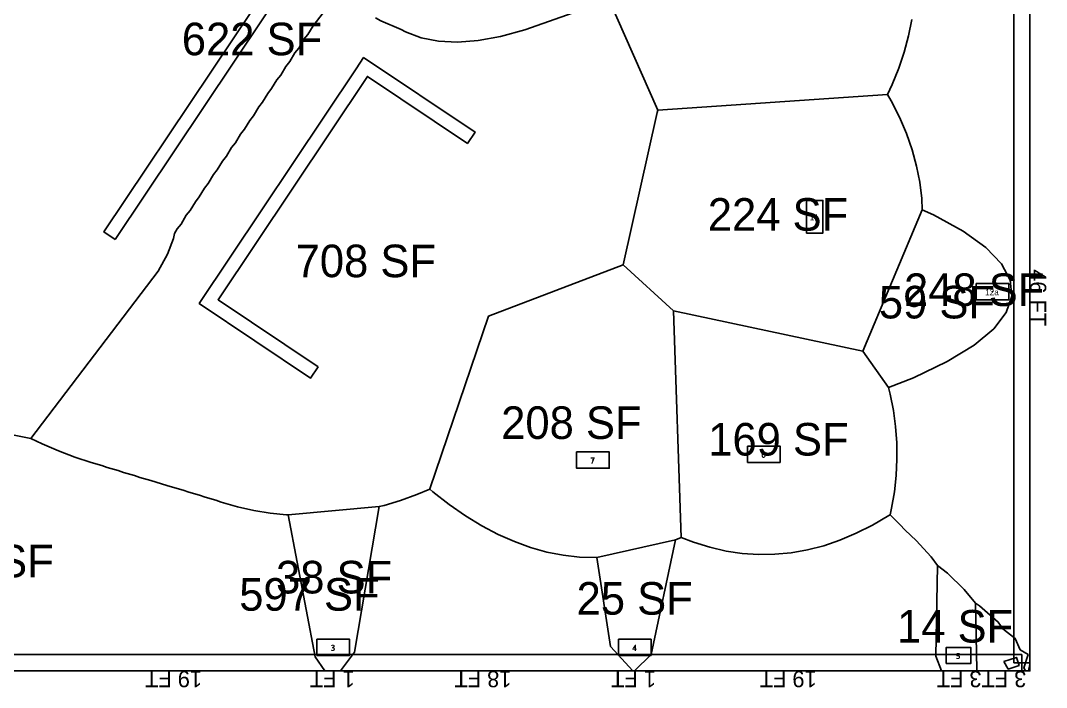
# Model space of a CAD drawing. Header units: metres. Extents: x 12833 to 16306, y 7445 to 23389.
# Drawn here: x 15535 to 16292, y 7469 to 7960 of the extents above; entities that cross this region are included whole.
import ezdxf
from ezdxf.enums import TextEntityAlignment as Align

# ---------------------------------------------------------------- set-up
doc = ezdxf.new("R2010")
doc.units = ezdxf.units.M
for name, color, linetype in [('BOUNDARY', 5, 'Continuous'), ('COLS', 92, 'Continuous'), ('FLOOR_0_AREA_LABELS', 3, 'Continuous'), ('FLOOR_0_BOUNDARY', 5, 'Continuous'), ('FLOOR_0_COLUMNS', 7, 'Continuous'), ('FLOOR_0_FASCADE_COLUMNS', 30, 'Continuous'), ('FLOOR_0_FASCADE_WALLS', 4, 'Continuous'), ('FLOOR_0_LARGE_TRIBUTARY', 6, 'Continuous'), ('FLOOR_0_TRIBUTARY_COL_0', 2, 'Continuous'), ('FLOOR_0_TRIBUTARY_COL_10', 2, 'Continuous'), ('FLOOR_0_TRIBUTARY_COL_11', 2, 'Continuous'), ('FLOOR_0_TRIBUTARY_COL_12', 2, 'Continuous'), ('FLOOR_0_TRIBUTARY_COL_15', 2, 'Continuous'), ('FLOOR_0_TRIBUTARY_COL_16', 2, 'Continuous'), ('FLOOR_0_TRIBUTARY_COL_3', 2, 'Continuous'), ('FLOOR_0_TRIBUTARY_COL_9', 2, 'Continuous'), ('FLOOR_0_WALL_TRIBUTARY_2', 1, 'Continuous'), ('FLOOR_0_WALL_TRIBUTARY_3', 1, 'Continuous'), ('FLOOR_0_WALL_TRIBUTARY_6', 1, 'Continuous'), ('FLOOR_0_WALL_TRIBUTARY_7', 1, 'Continuous'), ('WALL', 4, 'Continuous')]:
    doc.layers.add(name, color=color, linetype=linetype)
doc.layers.add('COLUMN NUMBER', color=6, linetype='Continuous', lineweight=9)

msp = doc.modelspace()

# ---------------------------------------------------------------- linework, layer by layer
at = {"layer": 'BOUNDARY'}
msp.add_lwpolyline([(15171.41, 7741.7), (15646.93, 8452.61), (16279.42, 8029.55), (16279.42, 7480.93), (15171.41, 7480.93), (15171.41, 7741.7)], close=True, dxfattribs=at)
at = {"layer": 'COLS'}
for points in [[(16114.79, 7803.56), (16126.79, 7803.56), (16126.79, 7827.56), (16114.79, 7827.56)], [(16239.79, 7766.33), (16239.79, 7754.33), (16263.79, 7754.33), (16263.79, 7766.33)], [(16071.29, 7646.57), (16071.29, 7634.57), (16095.29, 7634.57), (16095.29, 7646.57)], [(15945.29, 7642.31), (15945.29, 7630.31), (15969.29, 7630.31), (15969.29, 7642.31)], [(15753.91, 7504.31), (15753.91, 7492.31), (15777.91, 7492.31), (15777.91, 7504.31)], [(15976.17, 7504.31), (15976.17, 7492.31), (16000.17, 7492.31), (16000.17, 7504.31)], [(16217.72, 7486.31), (16235.72, 7486.31), (16235.72, 7498.31), (16217.72, 7498.31)]]:
    msp.add_lwpolyline(points, close=True, dxfattribs=at)
at = {"layer": 'FLOOR_0_BOUNDARY'}
msp.add_lwpolyline([(15171.41, 7741.7), (15646.93, 8452.61), (16279.42, 8029.55), (16279.42, 7480.93), (15171.41, 7480.93), (15171.41, 7741.7)], close=True, dxfattribs=at)
at = {"layer": 'FLOOR_0_COLUMNS'}
for p in [(16120.79, 7815.56), (16251.79, 7760.33), (16083.29, 7640.57), (15957.29, 7636.31), (15765.91, 7498.31), (15988.17, 7498.31), (16226.72, 7492.31)]:
    msp.add_point(p, dxfattribs=at)
at = {"layer": 'FLOOR_0_FASCADE_COLUMNS'}
for points in [[(15768.25, 7480.93), (15762.25, 7480.93)], [(15990.25, 7480.93), (15984.25, 7480.93)], [(16242.25, 7480.93), (16236.25, 7480.93), (16230.25, 7480.93), (16224.25, 7480.93), (16218.25, 7480.93), (16212.25, 7480.93)]]:
    msp.add_lwpolyline(points, dxfattribs=at)
at = {"layer": 'FLOOR_0_FASCADE_WALLS'}
for points in [[(16279.42, 7965.77), (16279.42, 7959.77), (16279.42, 7953.77), (16279.42, 7947.77), (16279.42, 7941.77), (16279.42, 7935.77), (16279.42, 7929.77), (16279.42, 7923.77), (16279.42, 7917.77), (16279.42, 7911.77), (16279.42, 7905.77), (16279.42, 7899.77), (16279.42, 7893.77), (16279.42, 7887.77), (16279.42, 7881.77), (16279.42, 7875.77), (16279.42, 7869.77), (16279.42, 7863.77), (16279.42, 7857.77), (16279.42, 7851.77), (16279.42, 7845.77), (16279.42, 7839.77), (16279.42, 7833.77), (16279.42, 7827.77), (16279.42, 7821.77), (16279.42, 7815.77), (16279.42, 7809.77), (16279.42, 7803.77), (16279.42, 7797.77), (16279.42, 7791.77), (16279.42, 7785.77), (16279.42, 7779.77), (16279.42, 7773.77), (16279.42, 7767.77), (16279.42, 7761.77), (16279.42, 7755.77), (16279.42, 7749.77), (16279.42, 7743.77), (16279.42, 7737.77), (16279.42, 7731.77), (16279.42, 7725.77), (16279.42, 7719.77), (16279.42, 7713.77), (16279.42, 7707.77), (16279.42, 7701.77), (16279.42, 7695.77), (16279.42, 7689.77), (16279.42, 7683.77), (16279.42, 7677.77), (16279.42, 7671.77), (16279.42, 7665.77), (16279.42, 7659.77), (16279.42, 7653.77), (16279.42, 7647.77), (16279.42, 7641.77), (16279.42, 7635.77), (16279.42, 7629.77), (16279.42, 7623.77), (16279.42, 7617.77), (16279.42, 7611.77), (16279.42, 7605.77), (16279.42, 7599.77), (16279.42, 7593.77), (16279.42, 7587.77), (16279.42, 7581.77), (16279.42, 7575.77), (16279.42, 7569.77), (16279.42, 7563.77), (16279.42, 7557.77), (16279.42, 7551.77), (16279.42, 7545.77), (16279.42, 7539.77), (16279.42, 7533.77), (16279.42, 7527.77), (16279.42, 7521.77), (16279.42, 7515.77), (16279.42, 7509.77), (16279.42, 7503.77), (16279.42, 7497.77), (16279.42, 7491.77), (16279.42, 7485.77), (16278.25, 7480.93)], [(15762.25, 7480.93), (15756.25, 7480.93), (15750.25, 7480.93), (15744.25, 7480.93), (15738.25, 7480.93), (15732.25, 7480.93), (15726.25, 7480.93), (15720.25, 7480.93), (15714.25, 7480.93), (15708.25, 7480.93), (15702.25, 7480.93), (15696.25, 7480.93), (15690.25, 7480.93), (15684.25, 7480.93), (15678.25, 7480.93), (15672.25, 7480.93), (15666.25, 7480.93), (15660.25, 7480.93), (15654.25, 7480.93), (15648.25, 7480.93), (15642.25, 7480.93), (15636.25, 7480.93), (15630.25, 7480.93), (15624.25, 7480.93), (15618.25, 7480.93), (15612.25, 7480.93), (15606.25, 7480.93), (15600.25, 7480.93), (15594.25, 7480.93), (15588.25, 7480.93), (15582.25, 7480.93), (15576.25, 7480.93), (15570.25, 7480.93), (15564.25, 7480.93), (15558.25, 7480.93), (15552.25, 7480.93), (15546.25, 7480.93), (15540.25, 7480.93), (15534.25, 7480.93)], [(15984.25, 7480.93), (15978.25, 7480.93), (15972.25, 7480.93), (15966.25, 7480.93), (15960.25, 7480.93), (15954.25, 7480.93), (15948.25, 7480.93), (15942.25, 7480.93), (15936.25, 7480.93), (15930.25, 7480.93), (15924.25, 7480.93), (15918.25, 7480.93), (15912.25, 7480.93), (15906.25, 7480.93), (15900.25, 7480.93), (15894.25, 7480.93), (15888.25, 7480.93), (15882.25, 7480.93), (15876.25, 7480.93), (15870.25, 7480.93), (15864.25, 7480.93), (15858.25, 7480.93), (15852.25, 7480.93), (15846.25, 7480.93), (15840.25, 7480.93), (15834.25, 7480.93), (15828.25, 7480.93), (15822.25, 7480.93), (15816.25, 7480.93), (15810.25, 7480.93), (15804.25, 7480.93), (15798.25, 7480.93), (15792.25, 7480.93), (15786.25, 7480.93), (15780.25, 7480.93), (15774.25, 7480.93), (15768.25, 7480.93)], [(16212.25, 7480.93), (16206.25, 7480.93), (16200.25, 7480.93), (16194.25, 7480.93), (16188.25, 7480.93), (16182.25, 7480.93), (16176.25, 7480.93), (16170.25, 7480.93), (16164.25, 7480.93), (16158.25, 7480.93), (16152.25, 7480.93), (16146.25, 7480.93), (16140.25, 7480.93), (16134.25, 7480.93), (16128.25, 7480.93), (16122.25, 7480.93), (16116.25, 7480.93), (16110.25, 7480.93), (16104.25, 7480.93), (16098.25, 7480.93), (16092.25, 7480.93), (16086.25, 7480.93), (16080.25, 7480.93), (16074.25, 7480.93), (16068.25, 7480.93), (16062.25, 7480.93), (16056.25, 7480.93), (16050.25, 7480.93), (16044.25, 7480.93), (16038.25, 7480.93), (16032.25, 7480.93), (16026.25, 7480.93), (16020.25, 7480.93), (16014.25, 7480.93), (16008.25, 7480.93), (16002.25, 7480.93), (15996.25, 7480.93), (15990.25, 7480.93)], [(16278.25, 7480.93), (16272.25, 7480.93), (16266.25, 7480.93), (16260.25, 7480.93), (16254.25, 7480.93), (16248.25, 7480.93), (16242.25, 7480.93)]]:
    msp.add_lwpolyline(points, dxfattribs=at)
at = {"layer": 'FLOOR_0_LARGE_TRIBUTARY'}
for points in [[(15797.09, 7962.23), (15800.94, 7959.91), (15816.08, 7953.62), (15819.28, 7951.7), (15830.82, 7947.37), (15843.59, 7944.89), (15857.6, 7944.24), (15872.83, 7945.44), (15889.3, 7948.47), (15907.01, 7953.36), (15969.39, 7975.51), (16005.08, 7894.12), (16004.65, 7892.45), (15979.48, 7780.27), (15880.34, 7742.29), (15837.18, 7615.18), (15837.11, 7614.94), (15827.4, 7610.87), (15815.4, 7606.55), (15803.4, 7602.93), (15799.81, 7602.05), (15732.77, 7595.88), (15731.4, 7595.95), (15719.4, 7597.25), (15707.4, 7599.25), (15695.4, 7601.95), (15683.4, 7605.35), (15679.37, 7606.74), (15671.4, 7609), (15667.37, 7610.38), (15659.4, 7612.65), (15659.4, 7612.65), (15655.36, 7614.02), (15647.4, 7616.29), (15643.36, 7617.66), (15635.4, 7619.94), (15631.36, 7621.3), (15623.4, 7623.58), (15619.36, 7624.94), (15611.4, 7627.23), (15607.36, 7628.59), (15599.4, 7630.87), (15595.36, 7632.23), (15587.4, 7634.52), (15575.4, 7638.53), (15563.4, 7643.1), (15551.4, 7648.22), (15543.08, 7652.17), (15636.88, 7775.55), (15643.79, 7788.03), (15648.09, 7799.59), (15648.88, 7803.21), (15650.96, 7806.69), (15653.78, 7810.22), (15657.63, 7816.67), (15660.45, 7820.19), (15664.3, 7826.64), (15667.13, 7830.17), (15670.98, 7836.61), (15673.8, 7840.14), (15677.65, 7846.59), (15680.47, 7850.12), (15684.32, 7856.56), (15687.14, 7860.09), (15690.99, 7866.54), (15693.81, 7870.06), (15697.66, 7876.51), (15700.48, 7880.04), (15704.33, 7886.49), (15707.16, 7890.01), (15711.01, 7896.46), (15713.83, 7899.99), (15717.68, 7906.44), (15720.5, 7909.96), (15724.35, 7916.41), (15727.17, 7919.94), (15731.02, 7926.38), (15733.84, 7929.91), (15737.69, 7936.36), (15740.51, 7939.88), (15744.36, 7946.33), (15747.19, 7949.86), (15751.04, 7956.31), (15758.56, 7965.71)], [(15969.39, 7975.51), (15907.01, 7953.36), (15889.3, 7948.47), (15872.83, 7945.44), (15857.6, 7944.24), (15843.59, 7944.89), (15830.82, 7947.37), (15819.28, 7951.7), (15816.08, 7953.62), (15800.94, 7959.91), (15797.09, 7962.23)], [(16192.24, 7960.94), (16189.93, 7948.94), (16186.78, 7936.94), (16182.79, 7924.94), (16177.94, 7912.94), (16174.51, 7905.69), (16005.08, 7894.12), (15969.39, 7975.51)], [(15758.56, 7965.71), (15751.04, 7956.31), (15747.19, 7949.86), (15744.36, 7946.33), (15740.51, 7939.88), (15737.69, 7936.36), (15733.84, 7929.91), (15731.02, 7926.38), (15727.17, 7919.94), (15724.35, 7916.41), (15720.5, 7909.96), (15717.68, 7906.44), (15713.83, 7899.99), (15711.01, 7896.46), (15707.16, 7890.01), (15704.33, 7886.49), (15700.48, 7880.04), (15697.66, 7876.51), (15693.81, 7870.06), (15690.99, 7866.54), (15687.14, 7860.09), (15684.32, 7856.56), (15680.47, 7850.12), (15677.65, 7846.59), (15673.8, 7840.14), (15670.98, 7836.61), (15667.13, 7830.17), (15664.3, 7826.64), (15660.45, 7820.19), (15657.63, 7816.67), (15653.78, 7810.22), (15650.96, 7806.69), (15648.88, 7803.21), (15648.09, 7799.59), (15643.79, 7788.03), (15636.88, 7775.55), (15543.08, 7652.17), (15528.17, 7655.08)], [(16279.42, 7960.94), (16279.42, 7948.94), (16279.42, 7936.94), (16279.42, 7924.94), (16279.42, 7912.94), (16279.42, 7900.94), (16279.42, 7888.94), (16279.42, 7876.94), (16279.42, 7864.94), (16279.42, 7852.94), (16279.42, 7840.94), (16279.42, 7828.94), (16279.42, 7816.94), (16279.42, 7804.94), (16279.42, 7792.94), (16279.42, 7780.94), (16279.42, 7768.94), (16279.42, 7756.94), (16279.42, 7744.94), (16279.42, 7732.94), (16279.42, 7720.94), (16279.42, 7708.94), (16279.42, 7696.94), (16279.42, 7684.94), (16279.42, 7672.94), (16279.42, 7660.94), (16279.42, 7648.94), (16279.42, 7636.94), (16279.42, 7624.94), (16279.42, 7612.94), (16279.42, 7600.94), (16279.42, 7588.94), (16279.42, 7576.94), (16279.42, 7564.94), (16279.42, 7552.94), (16279.42, 7540.94), (16279.42, 7528.94), (16279.42, 7516.94), (16279.42, 7504.94), (16279.42, 7492.94), (16279.42, 7480.93), (16276.22, 7480.93), (16274.84, 7483.23), (16278.09, 7492.94), (16272.17, 7496.49), (16268.55, 7504.94), (16259.4, 7512.06), (16256.02, 7516.94), (16242.18, 7528.94), (16239.17, 7530.81), (16230.97, 7540.94), (16218.53, 7552.94), (16211.3, 7558.65), (16206.48, 7564.94), (16195.59, 7576.94), (16187.4, 7584.77), (16183.57, 7588.94), (16176.28, 7595.95), (16177.44, 7600.94), (16179.5, 7612.94), (16179.5, 7612.94), (16180.82, 7624.94), (16181.41, 7636.94), (16181.27, 7648.94), (16180.39, 7660.94), (16178.78, 7672.94), (16176.43, 7684.94), (16175.22, 7689.65), (16193.54, 7696.94), (16218.47, 7708.94), (16238.18, 7720.94), (16252.68, 7732.94), (16261.97, 7744.94), (16266.05, 7756.94), (16264.91, 7768.94), (16258.56, 7780.94), (16247, 7792.94), (16230.23, 7804.94), (16208.24, 7816.94), (16200.04, 7820.56), (16199.65, 7828.94), (16198.19, 7840.94), (16195.82, 7852.94), (16192.53, 7864.94), (16188.34, 7876.94), (16183.25, 7888.94), (16177.24, 7900.94), (16174.51, 7905.69), (16177.94, 7912.94), (16182.79, 7924.94), (16186.78, 7936.94), (16189.93, 7948.94), (16192.24, 7960.94)], [(15528.17, 7655.08), (15543.08, 7652.17), (15551.4, 7648.22), (15563.4, 7643.1), (15575.4, 7638.53), (15587.4, 7634.52), (15595.36, 7632.23), (15599.4, 7630.87), (15607.36, 7628.59), (15611.4, 7627.23), (15619.36, 7624.94), (15623.4, 7623.58), (15631.36, 7621.3), (15635.4, 7619.94), (15643.36, 7617.66), (15647.4, 7616.29), (15655.36, 7614.02), (15659.4, 7612.65), (15667.37, 7610.38), (15671.4, 7609), (15679.37, 7606.74), (15683.4, 7605.35), (15695.4, 7601.95), (15707.4, 7599.25), (15719.4, 7597.25), (15731.4, 7595.95), (15732.77, 7595.88), (15752.47, 7491.32), (15759.82, 7480.93), (15735.41, 7480.93), (15723.41, 7480.93), (15711.41, 7480.93), (15699.41, 7480.93), (15687.41, 7480.93), (15675.41, 7480.93), (15663.41, 7480.93), (15651.41, 7480.93), (15639.41, 7480.93), (15627.41, 7480.93), (15627.41, 7480.93), (15615.41, 7480.93), (15603.41, 7480.93), (15591.41, 7480.93), (15579.41, 7480.93), (15567.41, 7480.93), (15555.41, 7480.93), (15531.9, 7480.93)]]:
    msp.add_lwpolyline(points, dxfattribs=at)
for points in [[(15979.48, 7780.27), (16004.65, 7892.45), (16005.08, 7894.12), (16174.51, 7905.69), (16177.24, 7900.94), (16183.25, 7888.94), (16188.34, 7876.94), (16192.53, 7864.94), (16195.82, 7852.94), (16198.19, 7840.94), (16199.65, 7828.94), (16200.04, 7820.56), (16156.15, 7716.47), (16016.65, 7746.37), (15979.48, 7780.27)], [(16156.15, 7716.47), (16200.04, 7820.56), (16208.24, 7816.94), (16230.23, 7804.94), (16247, 7792.94), (16258.56, 7780.94), (16264.91, 7768.94), (16266.05, 7756.94), (16261.97, 7744.94), (16252.68, 7732.94), (16238.18, 7720.94), (16218.47, 7708.94), (16193.54, 7696.94), (16175.22, 7689.65), (16156.15, 7716.47)], [(15837.18, 7615.18), (15880.34, 7742.29), (15979.48, 7780.27), (16016.65, 7746.37), (16022.29, 7579.32), (16019.4, 7577.95), (16018.22, 7577.49), (15960.14, 7564.49), (15947.4, 7564.84), (15935.4, 7566.17), (15923.4, 7568.5), (15911.4, 7571.84), (15899.4, 7576.19), (15887.4, 7581.53), (15875.4, 7587.88), (15863.4, 7595.24), (15851.4, 7603.6), (15839.4, 7612.96), (15837.11, 7614.94), (15837.18, 7615.18)], [(16022.29, 7579.32), (16016.65, 7746.37), (16156.15, 7716.47), (16175.22, 7689.65), (16176.43, 7684.94), (16178.78, 7672.94), (16180.39, 7660.94), (16181.27, 7648.94), (16181.41, 7636.94), (16180.82, 7624.94), (16179.5, 7612.94), (16177.44, 7600.94), (16176.28, 7595.95), (16175.4, 7595.36), (16163.4, 7588.36), (16151.4, 7582.34), (16139.4, 7577.29), (16127.4, 7573.22), (16115.4, 7570.12), (16103.4, 7568), (16091.4, 7566.85), (16079.4, 7566.68), (16067.4, 7567.49), (16055.4, 7569.26), (16043.4, 7572.02), (16031.4, 7575.75), (16022.29, 7579.32)], [(15903.41, 7480.93), (15891.41, 7480.93), (15879.41, 7480.93), (15867.41, 7480.93), (15855.41, 7480.93), (15843.41, 7480.93), (15831.41, 7480.93), (15819.41, 7480.93), (15807.41, 7480.93), (15795.41, 7480.93), (15771.24, 7480.93), (15781.53, 7494.87), (15799.81, 7602.05), (15803.4, 7602.93), (15815.4, 7606.55), (15827.4, 7610.87), (15837.11, 7614.94), (15839.4, 7612.96), (15851.4, 7603.6), (15863.4, 7595.24), (15875.4, 7587.88), (15887.4, 7581.53), (15899.4, 7576.19), (15911.4, 7571.84), (15923.4, 7568.5), (15935.4, 7566.17), (15947.4, 7564.84), (15960.14, 7564.49), (15970.29, 7498.82), (15986.84, 7480.93), (15963.41, 7480.93), (15951.41, 7480.93), (15939.41, 7480.93), (15927.41, 7480.93), (15915.41, 7480.93), (15903.41, 7480.93)], [(15732.77, 7595.88), (15799.81, 7602.05), (15781.53, 7494.87), (15771.24, 7480.93), (15759.82, 7480.93), (15752.47, 7491.32), (15732.77, 7595.88)], [(16143.41, 7480.93), (16131.41, 7480.93), (16119.41, 7480.93), (16107.41, 7480.93), (16095.41, 7480.93), (16083.41, 7480.93), (16071.41, 7480.93), (16059.41, 7480.93), (16047.41, 7480.93), (16035.41, 7480.93), (16023.41, 7480.93), (16011.41, 7480.93), (15988.04, 7480.93), (16000.24, 7493.06), (16018.22, 7577.49), (16019.4, 7577.95), (16022.29, 7579.32), (16031.4, 7575.75), (16043.4, 7572.02), (16055.4, 7569.26), (16067.4, 7567.49), (16079.4, 7566.68), (16091.4, 7566.85), (16103.4, 7568), (16115.4, 7570.12), (16127.4, 7573.22), (16139.4, 7577.29), (16151.4, 7582.34), (16163.4, 7588.36), (16175.4, 7595.36), (16176.28, 7595.95), (16183.57, 7588.94), (16187.4, 7584.77), (16195.59, 7576.94), (16206.48, 7564.94), (16211.3, 7558.65), (16210.05, 7491.84), (16214.28, 7480.93), (16191.41, 7480.93), (16179.41, 7480.93), (16167.41, 7480.93), (16155.41, 7480.93), (16143.41, 7480.93)], [(16239.17, 7530.81), (16242.18, 7528.94), (16256.02, 7516.94), (16259.4, 7512.06), (16268.55, 7504.94), (16272.17, 7496.49), (16278.09, 7492.94), (16274.84, 7483.23), (16276.22, 7480.93), (16263.41, 7480.93), (16239.96, 7480.93), (16240.31, 7481.89), (16239.17, 7530.81)], [(16260.1, 7487.81), (16269.41, 7490.95), (16271.42, 7484.95), (16263.41, 7482.28), (16260.1, 7487.81)]]:
    msp.add_lwpolyline(points, close=True, dxfattribs=at)
at = {"layer": 'FLOOR_0_TRIBUTARY_COL_0'}
msp.add_lwpolyline([(15732.77, 7595.88), (15799.81, 7602.05), (15781.53, 7494.87), (15771.24, 7480.93), (15759.82, 7480.93), (15752.47, 7491.32), (15732.77, 7595.88)], close=True, dxfattribs=at)
at = {"layer": 'FLOOR_0_TRIBUTARY_COL_10'}
msp.add_lwpolyline([(16156.15, 7716.47), (16200.04, 7820.56), (16208.24, 7816.94), (16230.23, 7804.94), (16247, 7792.94), (16258.56, 7780.94), (16264.91, 7768.94), (16266.05, 7756.94), (16261.97, 7744.94), (16252.68, 7732.94), (16238.18, 7720.94), (16218.47, 7708.94), (16193.54, 7696.94), (16175.22, 7689.65), (16156.15, 7716.47)], close=True, dxfattribs=at)
at = {"layer": 'FLOOR_0_TRIBUTARY_COL_11'}
msp.add_lwpolyline([(15960.14, 7564.49), (16018.22, 7577.49), (16000.24, 7493.06), (15988.04, 7480.93), (15986.84, 7480.93), (15970.29, 7498.82), (15960.14, 7564.49)], close=True, dxfattribs=at)
at = {"layer": 'FLOOR_0_TRIBUTARY_COL_12'}
msp.add_lwpolyline([(15837.18, 7615.18), (15880.34, 7742.29), (15979.48, 7780.27), (16016.65, 7746.37), (16022.29, 7579.32), (16019.4, 7577.95), (16018.22, 7577.49), (15960.14, 7564.49), (15947.4, 7564.84), (15935.4, 7566.17), (15923.4, 7568.5), (15911.4, 7571.84), (15899.4, 7576.19), (15887.4, 7581.53), (15875.4, 7587.88), (15863.4, 7595.24), (15851.4, 7603.6), (15839.4, 7612.96), (15837.11, 7614.94), (15837.18, 7615.18)], close=True, dxfattribs=at)
at = {"layer": 'FLOOR_0_TRIBUTARY_COL_15'}
msp.add_lwpolyline([(15979.48, 7780.27), (16004.65, 7892.45), (16005.08, 7894.12), (16174.51, 7905.69), (16177.24, 7900.94), (16183.25, 7888.94), (16188.34, 7876.94), (16192.53, 7864.94), (16195.82, 7852.94), (16198.19, 7840.94), (16199.65, 7828.94), (16200.04, 7820.56), (16156.15, 7716.47), (16016.65, 7746.37), (15979.48, 7780.27)], close=True, dxfattribs=at)
at = {"layer": 'FLOOR_0_TRIBUTARY_COL_16'}
msp.add_lwpolyline([(16192.24, 7960.94), (16189.93, 7948.94), (16186.78, 7936.94), (16182.79, 7924.94), (16177.94, 7912.94), (16174.51, 7905.69), (16005.08, 7894.12), (15969.39, 7975.51)], dxfattribs=at)
at = {"layer": 'FLOOR_0_TRIBUTARY_COL_3'}
msp.add_lwpolyline([(16211.3, 7558.65), (16218.53, 7552.94), (16230.97, 7540.94), (16239.17, 7530.81), (16240.31, 7481.89), (16239.96, 7480.93), (16214.28, 7480.93), (16210.05, 7491.84), (16211.3, 7558.65)], close=True, dxfattribs=at)
at = {"layer": 'FLOOR_0_TRIBUTARY_COL_9'}
msp.add_lwpolyline([(16022.29, 7579.32), (16016.65, 7746.37), (16156.15, 7716.47), (16175.22, 7689.65), (16176.43, 7684.94), (16178.78, 7672.94), (16180.39, 7660.94), (16181.27, 7648.94), (16181.41, 7636.94), (16180.82, 7624.94), (16179.5, 7612.94), (16177.44, 7600.94), (16176.28, 7595.95), (16175.4, 7595.36), (16163.4, 7588.36), (16151.4, 7582.34), (16139.4, 7577.29), (16127.4, 7573.22), (16115.4, 7570.12), (16103.4, 7568), (16091.4, 7566.85), (16079.4, 7566.68), (16067.4, 7567.49), (16055.4, 7569.26), (16043.4, 7572.02), (16031.4, 7575.75), (16022.29, 7579.32)], close=True, dxfattribs=at)
at = {"layer": 'FLOOR_0_WALL_TRIBUTARY_2'}
msp.add_lwpolyline([(15528.17, 7655.08), (15543.08, 7652.17), (15551.4, 7648.22), (15563.4, 7643.1), (15575.4, 7638.53), (15587.4, 7634.52), (15595.36, 7632.23), (15599.4, 7630.87), (15607.36, 7628.59), (15611.4, 7627.23), (15619.36, 7624.94), (15623.4, 7623.58), (15631.36, 7621.3), (15635.4, 7619.94), (15643.36, 7617.66), (15647.4, 7616.29), (15655.36, 7614.02), (15659.4, 7612.65), (15667.37, 7610.38), (15671.4, 7609), (15679.37, 7606.74), (15683.4, 7605.35), (15695.4, 7601.95), (15707.4, 7599.25), (15719.4, 7597.25), (15731.4, 7595.95), (15732.77, 7595.88), (15752.47, 7491.32), (15759.82, 7480.93), (15735.41, 7480.93), (15723.41, 7480.93), (15711.41, 7480.93), (15699.41, 7480.93), (15687.41, 7480.93), (15675.41, 7480.93), (15663.41, 7480.93), (15651.41, 7480.93), (15639.41, 7480.93), (15627.41, 7480.93), (15627.41, 7480.93), (15615.41, 7480.93), (15603.41, 7480.93), (15591.41, 7480.93), (15579.41, 7480.93), (15567.41, 7480.93), (15555.41, 7480.93), (15531.9, 7480.93)], dxfattribs=at)
for points in [[(15903.41, 7480.93), (15891.41, 7480.93), (15879.41, 7480.93), (15867.41, 7480.93), (15855.41, 7480.93), (15843.41, 7480.93), (15831.41, 7480.93), (15819.41, 7480.93), (15807.41, 7480.93), (15795.41, 7480.93), (15771.24, 7480.93), (15781.53, 7494.87), (15799.81, 7602.05), (15803.4, 7602.93), (15815.4, 7606.55), (15827.4, 7610.87), (15837.11, 7614.94), (15839.4, 7612.96), (15851.4, 7603.6), (15863.4, 7595.24), (15875.4, 7587.88), (15887.4, 7581.53), (15899.4, 7576.19), (15911.4, 7571.84), (15923.4, 7568.5), (15935.4, 7566.17), (15947.4, 7564.84), (15960.14, 7564.49), (15970.29, 7498.82), (15986.84, 7480.93), (15963.41, 7480.93), (15951.41, 7480.93), (15939.41, 7480.93), (15927.41, 7480.93), (15915.41, 7480.93), (15903.41, 7480.93)], [(16143.41, 7480.93), (16131.41, 7480.93), (16119.41, 7480.93), (16107.41, 7480.93), (16095.41, 7480.93), (16083.41, 7480.93), (16071.41, 7480.93), (16059.41, 7480.93), (16047.41, 7480.93), (16035.41, 7480.93), (16023.41, 7480.93), (16011.41, 7480.93), (15988.04, 7480.93), (16000.24, 7493.06), (16018.22, 7577.49), (16019.4, 7577.95), (16022.29, 7579.32), (16031.4, 7575.75), (16043.4, 7572.02), (16055.4, 7569.26), (16067.4, 7567.49), (16079.4, 7566.68), (16091.4, 7566.85), (16103.4, 7568), (16115.4, 7570.12), (16127.4, 7573.22), (16139.4, 7577.29), (16151.4, 7582.34), (16163.4, 7588.36), (16175.4, 7595.36), (16176.28, 7595.95), (16183.57, 7588.94), (16187.4, 7584.77), (16195.59, 7576.94), (16206.48, 7564.94), (16211.3, 7558.65), (16210.05, 7491.84), (16214.28, 7480.93), (16191.41, 7480.93), (16179.41, 7480.93), (16167.41, 7480.93), (16155.41, 7480.93), (16143.41, 7480.93)], [(16239.17, 7530.81), (16242.18, 7528.94), (16256.02, 7516.94), (16259.4, 7512.06), (16268.55, 7504.94), (16272.17, 7496.49), (16278.09, 7492.94), (16274.84, 7483.23), (16276.22, 7480.93), (16263.41, 7480.93), (16239.96, 7480.93), (16240.31, 7481.89), (16239.17, 7530.81)]]:
    msp.add_lwpolyline(points, close=True, dxfattribs=at)
at = {"layer": 'FLOOR_0_WALL_TRIBUTARY_3'}
msp.add_lwpolyline([(16279.42, 7960.94), (16279.42, 7948.94), (16279.42, 7936.94), (16279.42, 7924.94), (16279.42, 7912.94), (16279.42, 7900.94), (16279.42, 7888.94), (16279.42, 7876.94), (16279.42, 7864.94), (16279.42, 7852.94), (16279.42, 7840.94), (16279.42, 7828.94), (16279.42, 7816.94), (16279.42, 7804.94), (16279.42, 7792.94), (16279.42, 7780.94), (16279.42, 7768.94), (16279.42, 7756.94), (16279.42, 7744.94), (16279.42, 7732.94), (16279.42, 7720.94), (16279.42, 7708.94), (16279.42, 7696.94), (16279.42, 7684.94), (16279.42, 7672.94), (16279.42, 7660.94), (16279.42, 7648.94), (16279.42, 7636.94), (16279.42, 7624.94), (16279.42, 7612.94), (16279.42, 7600.94), (16279.42, 7588.94), (16279.42, 7576.94), (16279.42, 7564.94), (16279.42, 7552.94), (16279.42, 7540.94), (16279.42, 7528.94), (16279.42, 7516.94), (16279.42, 7504.94), (16279.42, 7492.94), (16279.42, 7480.93), (16276.22, 7480.93), (16274.84, 7483.23), (16278.09, 7492.94), (16272.17, 7496.49), (16268.55, 7504.94), (16259.4, 7512.06), (16256.02, 7516.94), (16242.18, 7528.94), (16239.17, 7530.81), (16230.97, 7540.94), (16218.53, 7552.94), (16211.3, 7558.65), (16206.48, 7564.94), (16195.59, 7576.94), (16187.4, 7584.77), (16183.57, 7588.94), (16176.28, 7595.95), (16177.44, 7600.94), (16179.5, 7612.94), (16179.5, 7612.94), (16180.82, 7624.94), (16181.41, 7636.94), (16181.27, 7648.94), (16180.39, 7660.94), (16178.78, 7672.94), (16176.43, 7684.94), (16175.22, 7689.65), (16193.54, 7696.94), (16218.47, 7708.94), (16238.18, 7720.94), (16252.68, 7732.94), (16261.97, 7744.94), (16266.05, 7756.94), (16264.91, 7768.94), (16258.56, 7780.94), (16247, 7792.94), (16230.23, 7804.94), (16208.24, 7816.94), (16200.04, 7820.56), (16199.65, 7828.94), (16198.19, 7840.94), (16195.82, 7852.94), (16192.53, 7864.94), (16188.34, 7876.94), (16183.25, 7888.94), (16177.24, 7900.94), (16174.51, 7905.69), (16177.94, 7912.94), (16182.79, 7924.94), (16186.78, 7936.94), (16189.93, 7948.94), (16192.24, 7960.94)], dxfattribs=at)
msp.add_lwpolyline([(16260.1, 7487.81), (16269.41, 7490.95), (16271.42, 7484.95), (16263.41, 7482.28), (16260.1, 7487.81)], close=True, dxfattribs=at)
at = {"layer": 'FLOOR_0_WALL_TRIBUTARY_6'}
msp.add_lwpolyline([(15797.09, 7962.23), (15800.94, 7959.91), (15816.08, 7953.62), (15819.28, 7951.7), (15830.82, 7947.37), (15843.59, 7944.89), (15857.6, 7944.24), (15872.83, 7945.44), (15889.3, 7948.47), (15907.01, 7953.36), (15969.39, 7975.51), (16005.08, 7894.12), (16004.65, 7892.45), (15979.48, 7780.27), (15880.34, 7742.29), (15837.18, 7615.18), (15837.11, 7614.94), (15827.4, 7610.87), (15815.4, 7606.55), (15803.4, 7602.93), (15799.81, 7602.05), (15732.77, 7595.88), (15731.4, 7595.95), (15719.4, 7597.25), (15707.4, 7599.25), (15695.4, 7601.95), (15683.4, 7605.35), (15679.37, 7606.74), (15671.4, 7609), (15667.37, 7610.38), (15659.4, 7612.65), (15659.4, 7612.65), (15655.36, 7614.02), (15647.4, 7616.29), (15643.36, 7617.66), (15635.4, 7619.94), (15631.36, 7621.3), (15623.4, 7623.58), (15619.36, 7624.94), (15611.4, 7627.23), (15607.36, 7628.59), (15599.4, 7630.87), (15595.36, 7632.23), (15587.4, 7634.52), (15575.4, 7638.53), (15563.4, 7643.1), (15551.4, 7648.22), (15543.08, 7652.17), (15636.88, 7775.55), (15643.79, 7788.03), (15648.09, 7799.59), (15648.88, 7803.21), (15650.96, 7806.69), (15653.78, 7810.22), (15657.63, 7816.67), (15660.45, 7820.19), (15664.3, 7826.64), (15667.13, 7830.17), (15670.98, 7836.61), (15673.8, 7840.14), (15677.65, 7846.59), (15680.47, 7850.12), (15684.32, 7856.56), (15687.14, 7860.09), (15690.99, 7866.54), (15693.81, 7870.06), (15697.66, 7876.51), (15700.48, 7880.04), (15704.33, 7886.49), (15707.16, 7890.01), (15711.01, 7896.46), (15713.83, 7899.99), (15717.68, 7906.44), (15720.5, 7909.96), (15724.35, 7916.41), (15727.17, 7919.94), (15731.02, 7926.38), (15733.84, 7929.91), (15737.69, 7936.36), (15740.51, 7939.88), (15744.36, 7946.33), (15747.19, 7949.86), (15751.04, 7956.31), (15758.56, 7965.71)], dxfattribs=at)
at = {"layer": 'FLOOR_0_WALL_TRIBUTARY_7'}
for points in [[(15969.39, 7975.51), (15907.01, 7953.36), (15889.3, 7948.47), (15872.83, 7945.44), (15857.6, 7944.24), (15843.59, 7944.89), (15830.82, 7947.37), (15819.28, 7951.7), (15816.08, 7953.62), (15800.94, 7959.91), (15797.09, 7962.23)], [(15758.56, 7965.71), (15751.04, 7956.31), (15747.19, 7949.86), (15744.36, 7946.33), (15740.51, 7939.88), (15737.69, 7936.36), (15733.84, 7929.91), (15731.02, 7926.38), (15727.17, 7919.94), (15724.35, 7916.41), (15720.5, 7909.96), (15717.68, 7906.44), (15713.83, 7899.99), (15711.01, 7896.46), (15707.16, 7890.01), (15704.33, 7886.49), (15700.48, 7880.04), (15697.66, 7876.51), (15693.81, 7870.06), (15690.99, 7866.54), (15687.14, 7860.09), (15684.32, 7856.56), (15680.47, 7850.12), (15677.65, 7846.59), (15673.8, 7840.14), (15670.98, 7836.61), (15667.13, 7830.17), (15664.3, 7826.64), (15660.45, 7820.19), (15657.63, 7816.67), (15653.78, 7810.22), (15650.96, 7806.69), (15648.88, 7803.21), (15648.09, 7799.59), (15643.79, 7788.03), (15636.88, 7775.55), (15543.08, 7652.17), (15528.17, 7655.08)]]:
    msp.add_lwpolyline(points, dxfattribs=at)
at = {"layer": 'WALL'}
for points in [[(15605.2, 7798.8), (15596.89, 7804.36), (15755.49, 8041.48), (15833.36, 7989.39), (15827.8, 7981.08), (15758.24, 8027.6)], [(16267.42, 7486.94), (16279.42, 7486.94), (16279.42, 8026.34), (16267.42, 8026.34)], [(15754.77, 7705.07), (15749.21, 7696.76), (15667.13, 7751.66), (15782.77, 7924.55), (15788.33, 7932.86), (15870.41, 7877.96), (15864.85, 7869.65), (15791.08, 7918.99), (15681, 7754.42)], [(15177.41, 7480.96), (16273.42, 7480.95), (16273.42, 7492.93), (15177.41, 7492.94)]]:
    msp.add_lwpolyline(points, close=True, dxfattribs=at)

# ---------------------------------------------------------------- texts
at = {"layer": 'COLUMN NUMBER', "char_height": 4.5, "attachment_point": 1}
for s, insert, width in [('11', (16117.1, 7817.46), 8.787), ('12a', (16246.41, 7762.22), 12.8775), ('\\fSegoe UI|b1|i0|c0|p34|;7', (15955.4, 7638.21), 4.3935), ('\\fSegoe UI|b1|i0|c0|p34|;6', (16081.4, 7642.46), 4.3935), ('\\fSegoe UI|b1|i0|c0|p34|;3', (15764.02, 7500.2), 4.3935), ('\\fSegoe UI|b1|i0|c0|p34|;4', (15986.28, 7500.2), 4.3935), ('\\fSegoe UI|b1|i0|c0|p34|;5', (16224.84, 7494.2), 4.3935)]:
    msp.add_mtext(s, dxfattribs=dict(at, insert=insert, width=width))
at = {"layer": 'FLOOR_0_AREA_LABELS'}
for s, p in [('622 SF', (15706.04, 7946.56)), ('224 SF', (16093.72, 7817.29)), ('708 SF', (15789.92, 7783.03)), ('248 SF', (16238.32, 7761.81)), ('59 SF', (16210.86, 7752.66)), ('208 SF', (15941.42, 7663.87)), ('169 SF', (16094.02, 7651.64)), ('32 SF', (15517.11, 7561.86)), ('38 SF', (15766.56, 7550.03)), ('597 SF', (15748.36, 7537.32)), ('25 SF', (15988.09, 7534.39)), ('14 SF', (16224.24, 7513.86))]:
    msp.add_text(s, height=24, dxfattribs=at).set_placement(p, align=Align.MIDDLE_CENTER)
at = {"layer": 'FLOOR_0_FASCADE_COLUMNS'}
for s, p in [('1 FT', (15765.25, 7474.93)), ('1 FT', (15987.25, 7474.93)), ('3 FT', (16227.25, 7474.93))]:
    msp.add_text(s, height=12, rotation=180, dxfattribs=at).set_placement(p, align=Align.MIDDLE_CENTER)
at = {"layer": 'FLOOR_0_FASCADE_WALLS'}
for s, rotation, p in [('46 FT', -89.9294, (16285.42, 7755.96)), ('19 FT', 180, (15648.25, 7474.93)), ('18 FT', 180, (15876.25, 7474.93)), ('19 FT', 180, (16101.25, 7474.93)), ('3 FT', 180, (16260.25, 7474.93))]:
    msp.add_text(s, height=12, rotation=rotation, dxfattribs=at).set_placement(p, align=Align.MIDDLE_CENTER)

doc.saveas('drawing.dxf')
